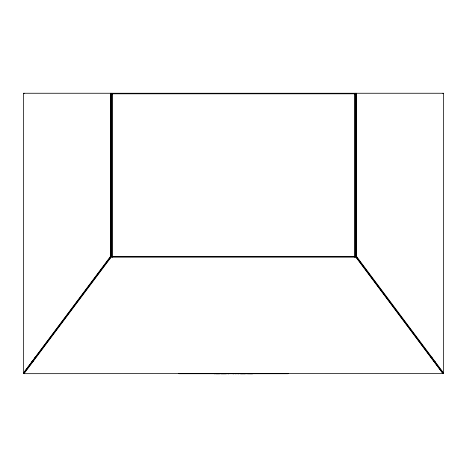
<?xml version="1.0" encoding="UTF-8"?>
<svg xmlns="http://www.w3.org/2000/svg" width="467" height="467" viewBox="0 0 467 467"><rect width="100%" height="100%" fill="white"/><g stroke="black" fill="none" stroke-linecap="round" stroke-linejoin="round"><path stroke-width="0.7" d="M35.048 358.633L35.048 357.179M355.189 257.189L355.189 93.289M110.556 93.254L110.457 256.5L23.455 373.145L110.877 256.57L110.901 93.277M35.474 358.697L35.72 357.273M111.811 93.289L111.811 257.189M112.343 257.189L112.343 93.289M179.159 373.711L287.841 373.711M354.657 93.289L354.657 257.189M356.099 93.277L356.123 256.57L443.113 373.051L443.621 373.092L443.597 93.254L23.403 93.254L23.379 373.092M23.963 373.238L111.047 256.646L355.842 256.617L443.072 373.577L24.062 373.676L24.062 373.226M23.963 373.653L111.158 257.066M23.945 373.127L24.033 373.04A0.782 0.555 -90 0 1 24.033 372.333L24.266 372.281M355.189 256.978L355.189 256.657M110.988 93.797L356.017 93.797M24.062 93.254L23.928 93.674M355.148 257.148L111.852 257.148M288.262 373.431L178.738 373.431M442.734 373.092L442.383 373.127M111.158 93.254L111.07 256.471L355.953 256.488L355.842 93.254M355.842 257.066L443.037 373.653M31.774 361.458L33.157 361.458M433.843 361.458L435.226 361.458M24.617 373.127L23.945 372.923M214.4 373.793L215.077 373.793M215.736 373.793L217.61 373.793M217.78 373.793L218.521 373.793M218.719 373.793L219.7 373.793M220.879 373.793L222.053 373.793M222.28 373.793L223.022 373.793M223.214 373.793L226.361 373.793M227.989 373.793L228.783 373.793M232.963 373.793L233.769 373.793M235.508 373.793L236.168 373.793M237.901 373.793L238.76 373.793M240.371 373.793L241.614 373.793M241.725 373.793L242.822 373.793M242.968 373.793L244.031 373.793M244.153 373.793L245.508 373.793M246.774 373.793L247.533 373.793M248.117 373.793L249.273 373.793M249.541 373.793L250.621 373.793M250.791 373.793L251.859 373.793M251.97 373.793L252.67 373.793M442.734 372.281L442.967 372.333A0.782 0.555 -90 0 1 442.967 373.04M443.621 373.092L356.543 256.5L356.549 93.277M443.031 93.277L443.072 93.674M431.28 357.273L431.526 358.697M431.952 357.179L431.952 358.633M109.745 257.603L109.745 259.057"/></g></svg>
